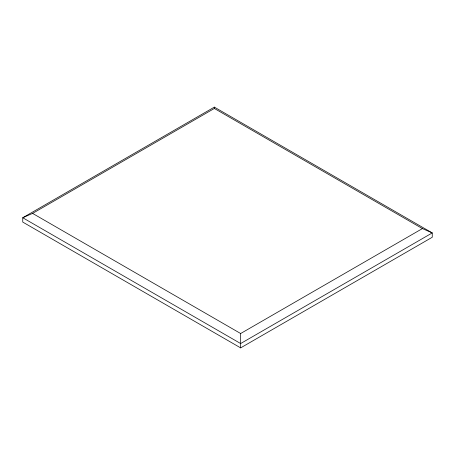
<?xml version="1.0" encoding="UTF-8"?>
<svg xmlns="http://www.w3.org/2000/svg" width="455" height="455" viewBox="0 0 455 455"><rect width="100%" height="100%" fill="white"/><g stroke="black" fill="none" stroke-linecap="round" stroke-linejoin="round"><path stroke-width="0.68" d="M214.35 107.118L22.75 217.74L22.75 222.08L240.649 347.882L432.25 237.26L432.25 232.92L214.35 107.118L214.35 108.466L422.405 228.586L432.25 232.92L240.649 343.542L22.75 217.74L32.595 213.401L214.35 108.466M32.595 213.401L240.649 333.521L422.405 228.586M240.649 333.521L240.649 347.882"/></g></svg>
